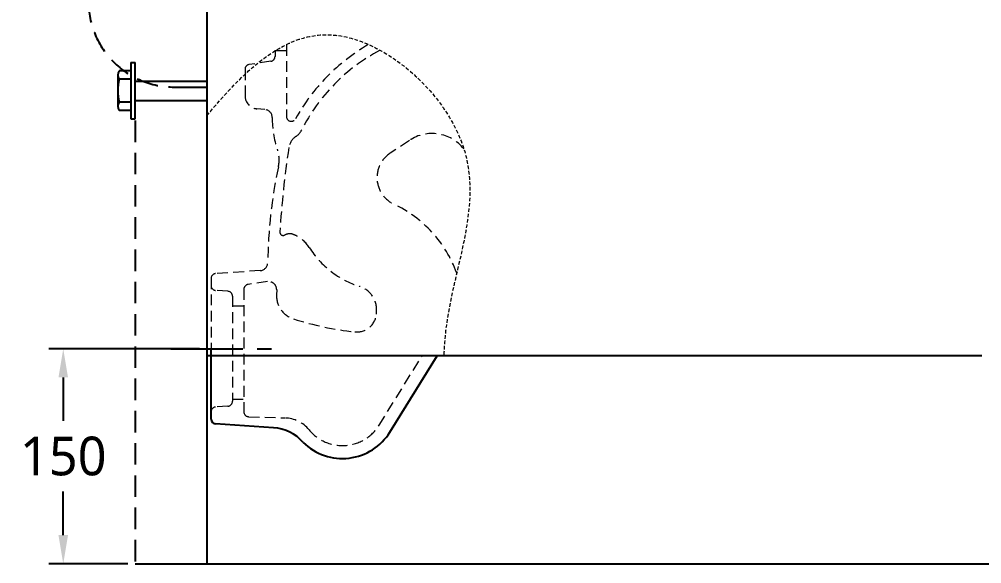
# Model space of a CAD drawing. Extents: x -37 to 6627, y -242 to 2286.
# Drawn here: x 29 to 700, y -93 to 287 of the extents above; entities that cross this region are included whole.
import ezdxf

# ---------------------------------------------------------------- set-up
doc = ezdxf.new("R2010")
doc.units = 0
doc.header["$LTSCALE"] = 20
doc.header["$MEASUREMENT"] = 0
for name, pattern in [('CENTER', [2, 1.25, -0.25, 0.25, -0.25]), ('HIDDEN', [0.375, 0.25, -0.125]), ('HIDDEN2', [0.1875, 0.125, -0.0625])]:
    doc.linetypes.add(name, pattern=pattern)
doc.layers.get('0').update_dxf_attribs({"linetype": 'CONTINUOUS'})
doc.layers.get('DEFPOINTS').update_dxf_attribs({"linetype": 'CONTINUOUS'})
for name, color, linetype in [('3', 3, 'CONTINUOUS'), ('6', 6, 'CONTINUOUS'), ('CENTER', 2, 'CENTER'), ('FAUCET', 4, 'CONTINUOUS')]:
    doc.layers.add(name, color=color, linetype=linetype)
doc.styles.get("Standard").update_dxf_attribs({"font": 'NanumGothic.ttf'})
doc.dimstyles.get("Standard").update_dxf_attribs({"dimtxt": 2.5, "dimasz": 2, "dimexe": 2, "dimexo": 1, "dimgap": 1.5, "dimtad": 1, "dimdec": 0, "dimlfac": 10, "dimrnd": 0.5, "dimzin": 0, "dimdsep": 46, "dimtxsty": 'Standard', "dimcen": 0, "dimclrt": 2, "dimadec": 0, "dimazin": 0, "dimtfac": 1, "dimtdec": 0, "dimtmove": 0, "dimatfit": 3, "dimfxl": 0, "dimtolj": 1, "dimtzin": 0, "dimarcsym": 0})

# ---------------------------------------------------------------- blocks, each defined once
blk = doc.blocks.new('*D12')
at = {"layer": '3', "color": 3, "lineweight": -2}
for p, q in [((154.62, 56.8), (49.63, 56.8)), ((59.63, 36.8), (59.63, 6.46)), ((59.63, -73.2), (59.63, -42.86)), ((104.62, -93.2), (49.63, -93.2))]:
    blk.add_line(p, q, dxfattribs=at)
at = {"layer": '3', "color": 3}
for points in [[(56.3, 36.8), (62.96, 36.8), (59.63, 56.8)], [(56.3, -73.2), (62.96, -73.2), (59.63, -93.2)]]:
    blk.add_solid(points, dxfattribs=at)
at = {"layer": 'DEFPOINTS', "color": 0}
for p in [(59.63, 56.8), (159.62, 56.8), (109.62, -93.2)]:
    blk.add_point(p, dxfattribs=at)
at = {"layer": '3', "color": 2, "insert": (59.63, -18.2), "char_height": 27, "attachment_point": 5}
blk.add_mtext('\\A1;150', dxfattribs=at)

msp = doc.modelspace()

# ---------------------------------------------------------------- linework, layer by layer
at = {"color": 2, "ltscale": 10}
msp.add_line((159.62138, 351.80157), (159.62138, 112.11709), dxfattribs=at)
at = {"layer": '3'}
for p, q in [((159.62138, 1086.80157), (159.62138, -93.19843)), ((137.12138, 239.30157), (159.62138, 239.30157)), ((109.62138, -93.19843), (159.62138, -93.19843))]:
    msp.add_line(p, q, dxfattribs=at)
at = {"layer": '3', "color": 7}
for p, q in [((159.62138, 311.80157), (159.62138, 51.80157)), ((159.62138, 262.59371), (159.62138, 230.03371)), ((162.62138, 7.77514), (162.62138, 56.80157)), ((699.62138, 51.80156), (159.62138, 51.80156)), ((287.28839, -1.3055), (320.21044, 51.80156)), ((206.19486, 1.65951), (165.79777, 4.37783))]:
    msp.add_line(p, q, dxfattribs=at)
at = {"layer": '3', "color": 7, "linetype": 'HIDDEN2', "lineweight": 0, "ltscale": 3}
for p, q in [((215.1182, 268.71674), (215.1182, 218.86202)), ((207.1732, 264.68642), (207.1732, 260.66027)), ((215.1182, 264.68642), (207.1732, 264.68642)), ((204.26962, 257.29239), (189.17771, 255.04548)), ((186.27413, 251.6776), (186.27413, 233.20125)), ((200.04018, 223.69304), (194.58981, 224.15347)), ((300.78246, 202.12706), (287.32034, 193.10736)), ((214.29486, 136.25677), (213.7259, 136.01078)), ((196.82081, 111.31284), (165.79777, 109.22531)), ((162.62138, 105.82799), (162.62138, 56.80157)), ((201.85973, 103.60945), (188.4032, 101.69951)), ((174.35529, 96.87199), (165.79777, 97.44783)), ((185.47669, 98.3283), (185.47669, 12.80811)), ((208.32996, 97.8309), (208.23121, 94.32648)), ((177.53169, 93.47467), (177.53169, 20.12846)), ((177.53169, 86.66339), (185.47669, 86.66339)), ((277.80175, 81.02811), (277.93488, 82.68114)), ((279.63899, 3.4365), (309.62138, 51.80156)), ((177.53169, 21.71574), (185.47669, 21.71574)), ((174.35529, 16.73114), (165.79777, 16.15531)), ((188.76143, 9.40523), (214.19699, 8.50632))]:
    msp.add_line(p, q, dxfattribs=at)
at = {"layer": '3', "linetype": 'HIDDEN', "ltscale": 3}
msp.add_line((109.62138, 215.97474), (109.62138, -93.19843), dxfattribs=at)
msp.add_arc((137.12138, 299.30157), 60, 180, 270, dxfattribs=at)
at = {"layer": '3', "color": 7, "linetype": 'HIDDEN2', "lineweight": 0, "ltscale": 3}
for centre, radius, start, end in [((340.33209, 151.45734), 135.80994, 120.11676963, 151.04142667), ((340.33209, 151.45734), 128.43244, 117.97014551, 153.25108476), ((189.67913, 251.6776), 3.405, 98.4680927, 180), ((203.7682, 260.66027), 3.405, 278.4680927, 0), ((195.35413, 233.20125), 9.08, 180, 265.17132813), ((199.56247, 218.03819), 5.675, 359.48818338, 85.17132813), ((272.0913, 217.39028), 66.85672, 179.48818338, 198.88734353), ((218.5232, 218.86202), 3.405, 180, 331.04142667), ((215.50813, 214.37083), 11.35, 303.4525073, 333.25108476), ((228.02141, 195.43124), 11.35, 123.4525073, 171.44567234), ((316.57653, 178.55402), 28.375, 38.53184489, 123.82230852), ((187.35659, 188.40001), 22.7, 347.89938115, 18.88734353), ((886.14781, 96.43553), 676.88025, 171.44567234, 176.45959188), ((298.69207, 176.13477), 20.43, 123.82230852, 244.83038689), ((537.72552, 113.28346), 335.63068, 167.89938115, 179.38027478), ((253.90048, 80.81661), 84.8878, 19.76955145, 64.83038689), ((212.82506, 138.09438), 2.27, 176.45959188, 293.38117296), ((218.79906, 125.83877), 11.35, 103.40380998, 113.38117296), ((217.48353, 131.35919), 5.675, 69.28516915, 103.40380998), ((209.65282, 110.65202), 27.81336, 64.57034185, 69.28516915), ((211.84851, 115.26996), 22.7, 32.35597778, 64.57034185), ((286.01642, 162.25846), 65.09976, 212.35597778, 252.23924184), ((196.4398, 116.97504), 5.675, 273.84962502, 359.38027478), ((166.02638, 105.82799), 3.405, 93.84962502, 180), ((166.02638, 100.84514), 3.405, 180, 266.15037498), ((188.88169, 98.3283), 3.405, 98.07824619, 180), ((202.65721, 97.99076), 5.675, 358.38587699, 98.07824619), ((174.12669, 93.47467), 3.405, 0, 86.15037498), ((225.24945, 93.84692), 17.025, 178.38587699, 252.23714819), ((260.96483, 84.04788), 17.025, 355.39545006, 72.23924184), ((264.22571, 82.1215), 13.62, 263.82509605, 355.39545006), ((286.01745, 283.53951), 216.21343, 252.23714819, 263.82509605), ((174.12669, 20.12846), 3.405, 273.84962502, 0), ((166.02638, 12.75799), 3.405, 93.84962502, 180), ((188.88169, 12.80811), 3.405, 180, 267.97597604), ((213.39526, -14.17951), 22.7, 39.3611865, 87.97597604), ((254.14097, 19.24319), 30, 219.3611865, 328.20446357)]:
    msp.add_arc(centre, radius, start, end, dxfattribs=at)
at = {"layer": '3', "color": 7}
for centre, radius, start, end in [((166.02638, 7.77514), 3.405, 180, 266.15037498), ((204.18072, -28.2728), 30, 41.02166977, 86.15037498), ((254.14097, 19.24319), 39, 225.51863983, 328.20446357)]:
    msp.add_arc(centre, radius, start, end, dxfattribs=at)
at = {"layer": '3', "color": 7, "linetype": 'HIDDEN', "lineweight": 0, "ltscale": 0.5}
msp.add_open_spline([(159.62138, 219.36872), (186.13144, 251.38316), (245.05102, 307.17814), (370.21125, 197.3497), (328.7832, 107.389), (325.06756, 58.98552), (324.80095, 51.80156)], degree=3, knots=[29.000401858, 29.000401858, 29.000401858, 29.000401858, 136.24864606, 258.326575232, 381.783441909, 403.323540915, 403.323540915, 403.323540915, 403.323540915], dxfattribs=at)
at = {"layer": '6'}
msp.add_lwpolyline([(1159.62138, 2030.80157), (159.62138, 2030.80157), (159.62138, -93.19843), (2041.97527, -93.19843), (2041.97527, 931.80157)], dxfattribs=at)
at = {"layer": 'CENTER', "color": 1, "linetype": 'CENTER', "ltscale": 2}
msp.add_line((134.64862, 56.80157), (208.55052, 56.80157), dxfattribs=at)
at = {"layer": 'FAUCET', "color": 4, "linetype": 'Continuous'}
for p, q in [((106.68668, 256.46389), (106.68668, 217.13925)), ((106.68668, 256.46389), (109.62138, 256.46389)), ((109.62138, 217.13925), (109.62138, 256.46389)), ((106.68668, 250.59679), (98.58262, 250.59679)), ((97.70521, 247.67607), (97.70521, 225.77936)), ((106.68668, 244.76926), (98.58262, 244.76926)), ((109.62138, 243.55232), (159.62138, 243.55232)), ((106.68668, 228.83388), (98.58262, 228.83388)), ((109.62138, 230.05081), (159.62138, 230.05081)), ((106.68668, 223.00634), (98.58262, 223.00634)), ((106.68668, 217.13925), (109.62138, 217.13925))]:
    msp.add_line(p, q, dxfattribs=at)
for centre, radius, start, end in [((102.98202, 247.68302), 5.27681, 146.48302661, 213.51697339), ((134.32085, 236.80157), 36.61564, 167.43168791, 192.56831209), ((102.97076, 225.92011), 5.26742, 146.41538599, 213.58461401)]:
    msp.add_arc(centre, radius, start, end, dxfattribs=at)

# ---------------------------------------------------------------- dimensions: what is measured, and where the dimension line sits
at = {"layer": '3', "color": 7}
dim = msp.add_linear_dim(base=(59.62973, 56.80157), p1=(109.62138, -93.19843), p2=(159.62138, 56.80157), angle=90, dimstyle='Standard', override={"dimtxt": 27, "dimasz": 20, "dimexe": 10, "dimexo": 5, "dimgap": 10, "dimtih": 1, "dimtoh": 1, "dimdec": 4, "dimlfac": 1, "dimzin": 8, "dimclrd": 3, "dimclre": 3, "dimtdec": 4, "dimarcsym": 1}, dxfattribs=at)
dim.commit()
dim.dimension.update_dxf_attribs({"geometry": '*D12', "text_midpoint": (59.62973, -18.19843), "dimtype": 160})

doc.saveas('drawing.dxf')
